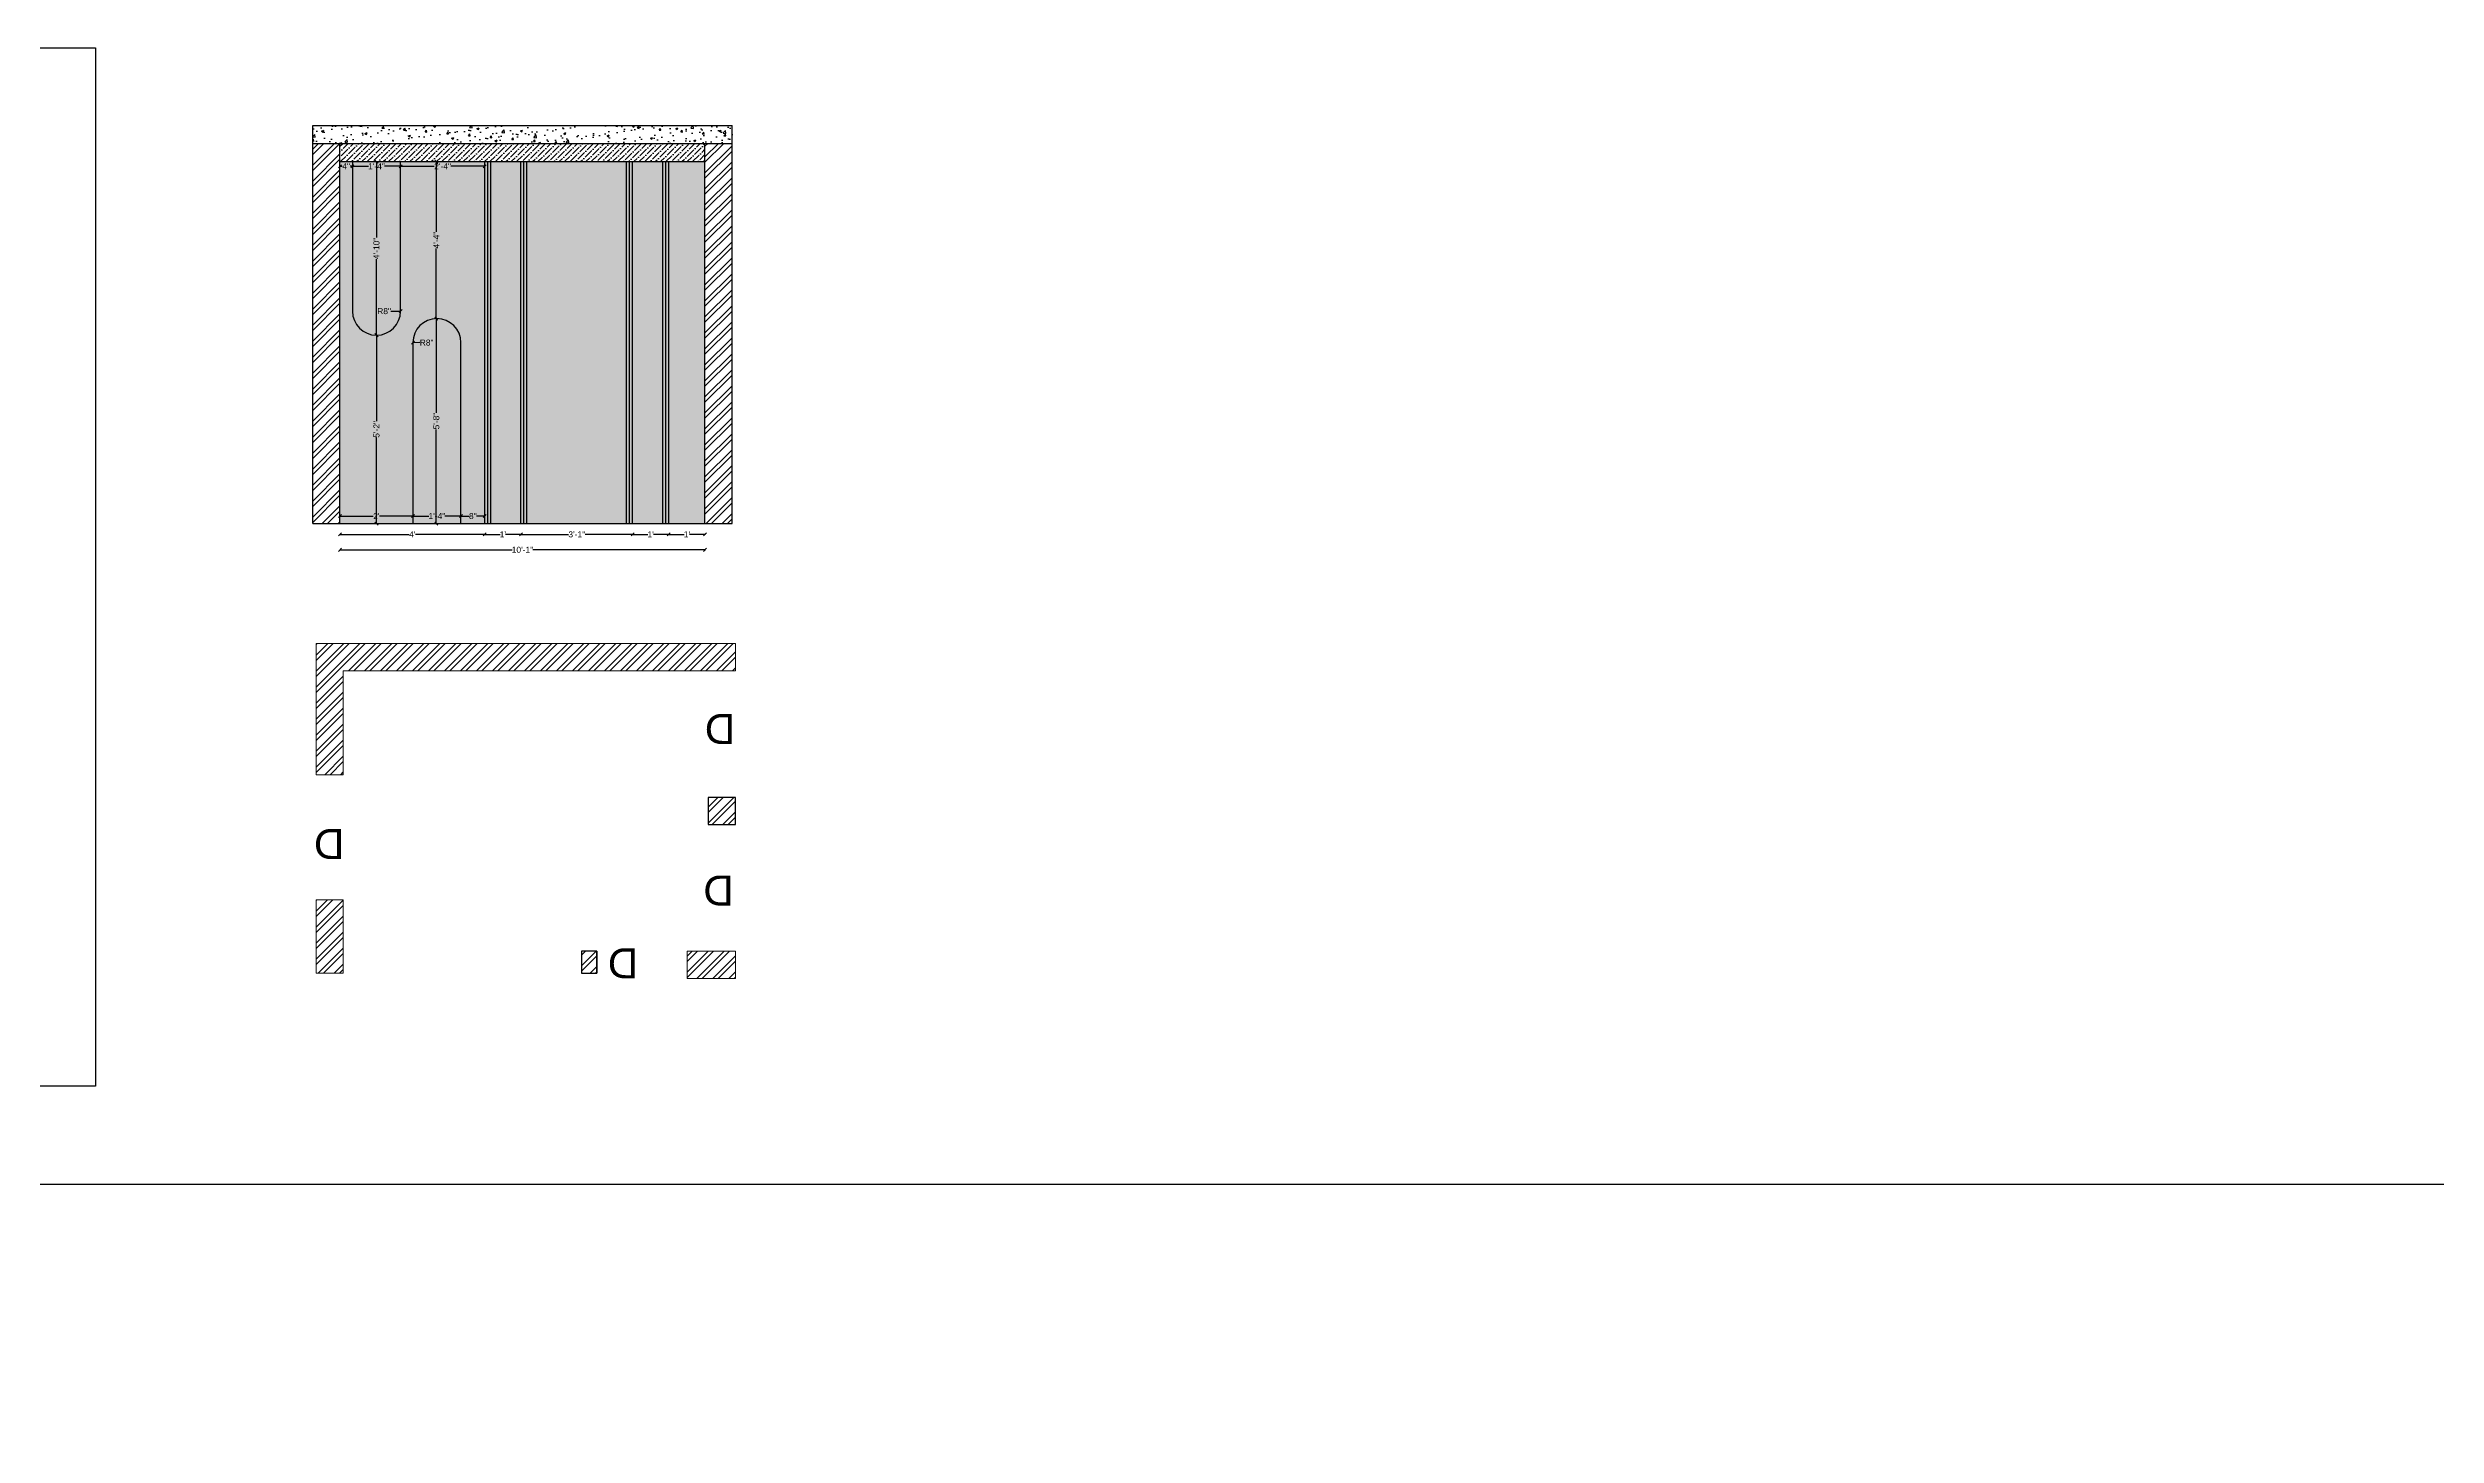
# Model space of a CAD drawing. Header units: inches. Extents: x 213 to 17763, y -4830 to 1802.
# Drawn here: x 13662 to 14454, y -2551 to -2091 of the extents above; entities that cross this region are included whole.
import ezdxf

# ---------------------------------------------------------------- set-up
doc = ezdxf.new("R2010")
doc.units = ezdxf.units.IN
doc.header["$MEASUREMENT"] = 0
doc.layers.add('6.text', color=6, linetype='Continuous')
doc.layers.add('IEL-HATCH-002', color=7, linetype='Continuous')
doc.layers.add('ROD', color=7, linetype='Continuous', lineweight=9)
doc.layers.add('wall', color=3, linetype='Continuous', lineweight=70)
doc.styles.add('Arial', font='arial.ttf', dxfattribs={"height": 10})
doc.styles.add('b.k', font='verdana.ttf')
doc.styles.get("Standard").update_dxf_attribs({"font": 'arial.ttf'})
doc.dimstyles.get("Standard").update_dxf_attribs({"dimtxt": 0.18, "dimasz": 0.18, "dimexe": 0.18, "dimexo": 0.0625, "dimgap": 0.09, "dimtad": 0, "dimtih": 1, "dimtoh": 1, "dimdec": 0, "dimzin": 0, "dimdsep": 46, "dimlunit": 4, "dimtxsty": 'Standard', "dimcen": 0.09, "dimadec": 0, "dimazin": 0, "dimtfac": 1, "dimtdec": 0, "dimtofl": 0, "dimtmove": 0, "dimatfit": 3, "dimfxl": 1, "dimtolj": 1, "dimtzin": 0, "dimarcsym": 0})
doc.dimstyles.new('STANDARD$0', dxfattribs={"dimscale": 0, "dimtxt": 6, "dimasz": 3, "dimexe": 2, "dimexo": 2, "dimgap": 0, "dimtad": 0, "dimtih": 1, "dimtoh": 1, "dimdec": 1, "dimzin": 0, "dimdsep": 46, "dimlunit": 4, "dimtxsty": 'b.k', "dimcen": 2.5, "dimclrd": 256, "dimclre": 256, "dimclrt": 256, "dimadec": 0, "dimazin": 0, "dimtfac": 1, "dimtdec": 1, "dimtofl": 0, "dimtmove": 2, "dimatfit": 2, "dimfxl": 1, "dimfrac": 2, "dimtolj": 1, "dimtzin": 0, "dimlwd": 9, "dimlwe": 9, "dimarcsym": 0})
pattern_1 = [(45, (-604.6155, -75.5035), (-2.6516504, 2.6516504), []), (45, (-602.8477, -75.5035), (-2.6516504, 2.6516504), [])]

# ---------------------------------------------------------------- blocks, each defined once
blk = doc.blocks.new('_Oblique')
at = {"layer": 'wall', "color": 0, "lineweight": -2}
blk.add_line((-0.5, -0.5), (0.5, 0.5), dxfattribs=at)
blk = doc.blocks.new('*D1269')
at = {"color": 1, "lineweight": -2, "transparency": 16777216}
for p, q in [((13758.99, -2252.47), (13758.99, -2252.69)), ((13758.99, -2252.51), (13781.94, -2252.51)), ((13806.99, -2252.51), (13784.04, -2252.51)), ((13806.99, -2252.47), (13806.99, -2252.69))]:
    blk.add_line(p, q, dxfattribs=at)
at = {"layer": 'Defpoints', "color": 0, "transparency": 16777216}
for p in [(13758.99, -2246.14), (13806.99, -2246.14), (13806.99, -2252.51)]:
    blk.add_point(p, dxfattribs=at)
at = {"color": 1, "lineweight": -2, "transparency": 16777216, "rotation": 180}
blk.add_blockref('_Oblique', (13758.99, -2252.51), dxfattribs=at)
at = {"color": 1, "lineweight": -2, "transparency": 16777216}
blk.add_blockref('_Oblique', (13806.99, -2252.51), dxfattribs=at)
at = {"color": 1, "transparency": 16777216, "insert": (13782.99, -2252.51), "char_height": 2, "attachment_point": 5}
blk.add_mtext("\\A1;4'", dxfattribs=at)
blk = doc.blocks.new('*D1270')
at = {"color": 1, "lineweight": -2, "transparency": 16777216}
for p, q in [((13806.99, -2252.47), (13806.99, -2252.69)), ((13806.99, -2252.51), (13812.07, -2252.51)), ((13818.99, -2252.51), (13813.9, -2252.51)), ((13818.99, -2252.47), (13818.99, -2252.69))]:
    blk.add_line(p, q, dxfattribs=at)
at = {"layer": 'Defpoints', "color": 0, "transparency": 16777216}
for p in [(13806.99, -2246.14), (13818.99, -2246.14), (13818.99, -2252.51)]:
    blk.add_point(p, dxfattribs=at)
at = {"color": 1, "lineweight": -2, "transparency": 16777216, "rotation": 180}
blk.add_blockref('_Oblique', (13806.99, -2252.51), dxfattribs=at)
at = {"color": 1, "lineweight": -2, "transparency": 16777216}
blk.add_blockref('_Oblique', (13818.99, -2252.51), dxfattribs=at)
at = {"color": 1, "transparency": 16777216, "insert": (13812.99, -2252.51), "char_height": 2, "attachment_point": 5}
blk.add_mtext("\\A1;1'", dxfattribs=at)
blk = doc.blocks.new('*D1271')
at = {"color": 1, "lineweight": -2, "transparency": 16777216}
for p, q in [((13818.99, -2252.47), (13818.99, -2252.69)), ((13818.99, -2252.51), (13834.74, -2252.51)), ((13855.99, -2252.51), (13840.23, -2252.51)), ((13855.99, -2252.47), (13855.99, -2252.69))]:
    blk.add_line(p, q, dxfattribs=at)
at = {"layer": 'Defpoints', "color": 0, "transparency": 16777216}
for p in [(13818.99, -2246.14), (13855.99, -2246.14), (13855.99, -2252.51)]:
    blk.add_point(p, dxfattribs=at)
at = {"color": 1, "lineweight": -2, "transparency": 16777216, "rotation": 180}
blk.add_blockref('_Oblique', (13818.99, -2252.51), dxfattribs=at)
at = {"color": 1, "lineweight": -2, "transparency": 16777216}
blk.add_blockref('_Oblique', (13855.99, -2252.51), dxfattribs=at)
at = {"color": 1, "transparency": 16777216, "insert": (13837.49, -2252.51), "char_height": 2, "attachment_point": 5}
blk.add_mtext('\\A1;3\'-1"', dxfattribs=at)
blk = doc.blocks.new('*D1272')
at = {"color": 1, "lineweight": -2, "transparency": 16777216}
for p, q in [((13855.99, -2252.47), (13855.99, -2252.69)), ((13855.99, -2252.51), (13861.07, -2252.51)), ((13867.99, -2252.51), (13862.9, -2252.51)), ((13867.99, -2252.47), (13867.99, -2252.69))]:
    blk.add_line(p, q, dxfattribs=at)
at = {"layer": 'Defpoints', "color": 0, "transparency": 16777216}
for p in [(13855.99, -2246.14), (13867.99, -2246.14), (13867.99, -2252.51)]:
    blk.add_point(p, dxfattribs=at)
at = {"color": 1, "lineweight": -2, "transparency": 16777216, "rotation": 180}
blk.add_blockref('_Oblique', (13855.99, -2252.51), dxfattribs=at)
at = {"color": 1, "lineweight": -2, "transparency": 16777216}
blk.add_blockref('_Oblique', (13867.99, -2252.51), dxfattribs=at)
at = {"color": 1, "transparency": 16777216, "insert": (13861.99, -2252.51), "char_height": 2, "attachment_point": 5}
blk.add_mtext("\\A1;1'", dxfattribs=at)
blk = doc.blocks.new('*D1273')
at = {"color": 1, "lineweight": -2, "transparency": 16777216}
for p, q in [((13867.99, -2252.47), (13867.99, -2252.69)), ((13867.99, -2252.51), (13873.07, -2252.51)), ((13879.99, -2252.51), (13874.9, -2252.51)), ((13879.99, -2252.47), (13879.99, -2252.69))]:
    blk.add_line(p, q, dxfattribs=at)
at = {"layer": 'Defpoints', "color": 0, "transparency": 16777216}
for p in [(13867.99, -2246.14), (13879.99, -2246.14), (13879.99, -2252.51)]:
    blk.add_point(p, dxfattribs=at)
at = {"color": 1, "lineweight": -2, "transparency": 16777216, "rotation": 180}
blk.add_blockref('_Oblique', (13867.99, -2252.51), dxfattribs=at)
at = {"color": 1, "lineweight": -2, "transparency": 16777216}
blk.add_blockref('_Oblique', (13879.99, -2252.51), dxfattribs=at)
at = {"color": 1, "transparency": 16777216, "insert": (13873.99, -2252.51), "char_height": 2, "attachment_point": 5}
blk.add_mtext("\\A1;1'", dxfattribs=at)
blk = doc.blocks.new('*D1274')
at = {"color": 1, "lineweight": -2, "transparency": 16777216}
for p, q in [((13790.98, -2180.96), (13790.76, -2180.96)), ((13790.94, -2180.96), (13790.94, -2212.19)), ((13790.94, -2248.92), (13790.94, -2217.69)), ((13790.98, -2248.92), (13790.76, -2248.92))]:
    blk.add_line(p, q, dxfattribs=at)
at = {"layer": 'Defpoints', "color": 0, "transparency": 16777216}
for p in [(13791.13, -2180.96), (13790.94, -2248.92), (13791.13, -2248.92)]:
    blk.add_point(p, dxfattribs=at)
at = {"color": 1, "lineweight": -2, "transparency": 16777216}
for p, rotation in [((13790.94, -2180.96), 90), ((13790.94, -2248.92), 270)]:
    blk.add_blockref('_Oblique', p, dxfattribs=dict(at, rotation=rotation))
at = {"color": 1, "transparency": 16777216, "insert": (13790.94, -2214.94), "char_height": 2, "attachment_point": 5, "rotation": 90}
blk.add_mtext('\\A1;5\'-8"', dxfattribs=at)
blk = doc.blocks.new('*D1275')
at = {"color": 1, "lineweight": -2, "transparency": 16777216}
for p, q in [((13790.98, -2128.92), (13790.76, -2128.92)), ((13790.94, -2128.92), (13790.94, -2152.15)), ((13790.94, -2180.96), (13790.94, -2157.73)), ((13790.94, -2180.96), (13790.76, -2180.96))]:
    blk.add_line(p, q, dxfattribs=at)
at = {"layer": 'Defpoints', "color": 0, "transparency": 16777216}
for p in [(13790.94, -2128.92), (13794.64, -2128.92), (13790.94, -2180.96)]:
    blk.add_point(p, dxfattribs=at)
at = {"color": 1, "lineweight": -2, "transparency": 16777216}
for p, rotation in [((13790.94, -2128.92), 90), ((13790.94, -2180.96), 270)]:
    blk.add_blockref('_Oblique', p, dxfattribs=dict(at, rotation=rotation))
at = {"color": 1, "transparency": 16777216, "insert": (13790.94, -2154.94), "char_height": 2, "attachment_point": 5, "rotation": 90}
blk.add_mtext('\\A1;4\'-4"', dxfattribs=at)
blk = doc.blocks.new('*D1276')
at = {"color": 1, "lineweight": -2, "transparency": 16777216}
for p, q in [((13771.12, -2186.46), (13771.3, -2186.46)), ((13771.12, -2186.46), (13771.12, -2214.94)), ((13771.12, -2248.92), (13771.12, -2220.44)), ((13771.12, -2248.92), (13771.3, -2248.92))]:
    blk.add_line(p, q, dxfattribs=at)
at = {"layer": 'Defpoints', "color": 0, "transparency": 16777216}
for p in [(13771.12, -2186.46), (13771.12, -2248.92), (13771.12, -2248.92)]:
    blk.add_point(p, dxfattribs=at)
at = {"color": 1, "lineweight": -2, "transparency": 16777216}
for p, rotation in [((13771.12, -2186.46), 90), ((13771.12, -2248.92), 270)]:
    blk.add_blockref('_Oblique', p, dxfattribs=dict(at, rotation=rotation))
at = {"color": 1, "transparency": 16777216, "insert": (13771.12, -2217.69), "char_height": 2, "attachment_point": 5, "rotation": 90}
blk.add_mtext('\\A1;5\'-2"', dxfattribs=at)
blk = doc.blocks.new('*D1277')
at = {"color": 1, "lineweight": -2, "transparency": 16777216}
for p, q in [((13771.12, -2128.92), (13771.3, -2128.92)), ((13771.12, -2128.92), (13771.12, -2154.13)), ((13771.12, -2186.46), (13771.12, -2161.26)), ((13771.12, -2186.46), (13771.3, -2186.46))]:
    blk.add_line(p, q, dxfattribs=at)
at = {"layer": 'Defpoints', "color": 0, "transparency": 16777216}
for p in [(13771.12, -2128.92), (13771.12, -2128.92), (13771.12, -2186.46)]:
    blk.add_point(p, dxfattribs=at)
at = {"color": 1, "lineweight": -2, "transparency": 16777216}
for p, rotation in [((13771.12, -2128.92), 90), ((13771.12, -2186.46), 270)]:
    blk.add_blockref('_Oblique', p, dxfattribs=dict(at, rotation=rotation))
at = {"color": 1, "transparency": 16777216, "insert": (13771.12, -2157.69), "char_height": 2, "attachment_point": 5, "rotation": 90}
blk.add_mtext('\\A1;4\'-10"', dxfattribs=at)
blk = doc.blocks.new('*D1278')
at = {"color": 1, "lineweight": -2, "transparency": 16777216}
for p, q in [((13758.99, -2257.59), (13758.99, -2257.81)), ((13758.99, -2257.63), (13816.06, -2257.63)), ((13879.99, -2257.63), (13822.92, -2257.63)), ((13879.99, -2257.59), (13879.99, -2257.81))]:
    blk.add_line(p, q, dxfattribs=at)
at = {"layer": 'Defpoints', "color": 0, "transparency": 16777216}
for p in [(13758.99, -2248.92), (13879.99, -2248.92), (13879.99, -2257.63)]:
    blk.add_point(p, dxfattribs=at)
at = {"color": 1, "lineweight": -2, "transparency": 16777216, "rotation": 180}
blk.add_blockref('_Oblique', (13758.99, -2257.63), dxfattribs=at)
at = {"color": 1, "lineweight": -2, "transparency": 16777216}
blk.add_blockref('_Oblique', (13879.99, -2257.63), dxfattribs=at)
at = {"color": 1, "transparency": 16777216, "insert": (13819.49, -2257.63), "char_height": 2, "attachment_point": 5}
blk.add_mtext('\\A1;10\'-1"', dxfattribs=at)
blk = doc.blocks.new('*D1279')
at = {"color": 1, "lineweight": -2, "transparency": 16777216}
blk.add_line((13775.84, -2178.49), (13779.08, -2178.48), dxfattribs=at)
blk.add_arc((13771.12, -2178.51), 7.96, 0.44992, 1.4825, dxfattribs=at)
at = {"layer": 'Defpoints', "color": 0, "transparency": 16777216}
for p in [(13771.12, -2178.51), (13779.08, -2178.48)]:
    blk.add_point(p, dxfattribs=at)
at = {"color": 1, "lineweight": -2, "transparency": 16777216, "rotation": 0.1867254566114121}
blk.add_blockref('_Oblique', (13779.08, -2178.48), dxfattribs=at)
at = {"color": 1, "transparency": 16777216, "insert": (13773.64, -2178.5), "char_height": 2, "attachment_point": 5, "rotation": 0.18673}
blk.add_mtext('\\A1;R8"', dxfattribs=at)
blk = doc.blocks.new('*D1280')
at = {"color": 1, "lineweight": -2, "transparency": 16777216}
blk.add_line((13785.53, -2188.94), (13783.17, -2188.95), dxfattribs=at)
blk.add_arc((13791.13, -2188.92), 7.96, 180, 181.50717, dxfattribs=at)
at = {"layer": 'Defpoints', "color": 0, "transparency": 16777216}
for p in [(13783.17, -2188.95), (13791.13, -2188.92)]:
    blk.add_point(p, dxfattribs=at)
at = {"color": 1, "lineweight": -2, "transparency": 16777216, "rotation": 180.2113937648257}
blk.add_blockref('_Oblique', (13783.17, -2188.95), dxfattribs=at)
at = {"color": 1, "transparency": 16777216, "insert": (13787.73, -2188.93), "char_height": 2, "attachment_point": 5, "rotation": 0.21139}
blk.add_mtext('\\A1;R8"', dxfattribs=at)
blk = doc.blocks.new('*D1281')
at = {"color": 1, "lineweight": -2, "transparency": 16777216}
for p, q in [((13783.17, -2246.48), (13783.17, -2246.26)), ((13783.17, -2246.44), (13788.48, -2246.44)), ((13799.09, -2246.44), (13793.78, -2246.44)), ((13799.09, -2246.48), (13799.09, -2246.26))]:
    blk.add_line(p, q, dxfattribs=at)
at = {"layer": 'Defpoints', "color": 0, "transparency": 16777216}
for p in [(13799.09, -2246.44), (13783.17, -2248.92), (13799.09, -2248.92)]:
    blk.add_point(p, dxfattribs=at)
at = {"color": 1, "lineweight": -2, "transparency": 16777216, "rotation": 180}
blk.add_blockref('_Oblique', (13783.17, -2246.44), dxfattribs=at)
at = {"color": 1, "lineweight": -2, "transparency": 16777216}
blk.add_blockref('_Oblique', (13799.09, -2246.44), dxfattribs=at)
at = {"color": 1, "transparency": 16777216, "insert": (13791.13, -2246.44), "char_height": 2, "attachment_point": 5}
blk.add_mtext('\\A1;1\'-4"', dxfattribs=at)
blk = doc.blocks.new('*D1282')
at = {"color": 1, "lineweight": -2, "transparency": 16777216}
for p, q in [((13799.09, -2246.44), (13799.09, -2246.26)), ((13799.09, -2246.44), (13801.8, -2246.44)), ((13806.99, -2246.44), (13804.28, -2246.44)), ((13806.99, -2246.44), (13806.99, -2246.26))]:
    blk.add_line(p, q, dxfattribs=at)
at = {"layer": 'Defpoints', "color": 0, "transparency": 16777216}
for p in [(13799.09, -2246.44), (13806.99, -2246.44), (13806.99, -2246.44)]:
    blk.add_point(p, dxfattribs=at)
at = {"color": 1, "lineweight": -2, "transparency": 16777216, "rotation": 180}
blk.add_blockref('_Oblique', (13799.09, -2246.44), dxfattribs=at)
at = {"color": 1, "lineweight": -2, "transparency": 16777216}
blk.add_blockref('_Oblique', (13806.99, -2246.44), dxfattribs=at)
at = {"color": 1, "transparency": 16777216, "insert": (13803.04, -2246.44), "char_height": 2, "attachment_point": 5}
blk.add_mtext('\\A1;8"', dxfattribs=at)
blk = doc.blocks.new('*D1283')
at = {"color": 1, "lineweight": -2, "transparency": 16777216}
for p, q in [((13758.99, -2246.44), (13758.99, -2246.26)), ((13758.99, -2246.44), (13770.05, -2246.44)), ((13783.17, -2246.44), (13772.11, -2246.44)), ((13783.17, -2246.44), (13783.17, -2246.26))]:
    blk.add_line(p, q, dxfattribs=at)
at = {"layer": 'Defpoints', "color": 0, "transparency": 16777216}
for p in [(13758.99, -2246.44), (13758.99, -2246.44), (13783.17, -2246.44)]:
    blk.add_point(p, dxfattribs=at)
at = {"color": 1, "lineweight": -2, "transparency": 16777216, "rotation": 180}
blk.add_blockref('_Oblique', (13758.99, -2246.44), dxfattribs=at)
at = {"color": 1, "lineweight": -2, "transparency": 16777216}
blk.add_blockref('_Oblique', (13783.17, -2246.44), dxfattribs=at)
at = {"color": 1, "transparency": 16777216, "insert": (13771.08, -2246.44), "char_height": 2, "attachment_point": 5}
blk.add_mtext("\\A1;2'", dxfattribs=at)
blk = doc.blocks.new('*D1284')
at = {"color": 1, "lineweight": -2, "transparency": 16777216}
for p, q in [((13758.99, -2130.4), (13758.99, -2130.62)), ((13758.99, -2130.44), (13759.79, -2130.44)), ((13763.16, -2130.44), (13762.35, -2130.44)), ((13763.16, -2130.4), (13763.16, -2130.62))]:
    blk.add_line(p, q, dxfattribs=at)
at = {"layer": 'Defpoints', "color": 0, "transparency": 16777216}
for p in [(13758.99, -2128.92), (13763.16, -2128.92), (13758.99, -2130.44)]:
    blk.add_point(p, dxfattribs=at)
at = {"color": 1, "lineweight": -2, "transparency": 16777216, "rotation": 180}
blk.add_blockref('_Oblique', (13758.99, -2130.44), dxfattribs=at)
at = {"color": 1, "lineweight": -2, "transparency": 16777216}
blk.add_blockref('_Oblique', (13763.16, -2130.44), dxfattribs=at)
at = {"color": 1, "transparency": 16777216, "insert": (13761.07, -2130.44), "char_height": 2, "attachment_point": 5}
blk.add_mtext('\\A1;4"', dxfattribs=at)
blk = doc.blocks.new('*D1285')
at = {"color": 1, "lineweight": -2, "transparency": 16777216}
for p, q in [((13763.16, -2130.4), (13763.16, -2130.62)), ((13763.16, -2130.44), (13768.46, -2130.44)), ((13779.08, -2130.44), (13773.77, -2130.44)), ((13779.08, -2130.44), (13779.08, -2130.26))]:
    blk.add_line(p, q, dxfattribs=at)
at = {"layer": 'Defpoints', "color": 0, "transparency": 16777216}
for p in [(13763.16, -2128.92), (13779.08, -2130.44), (13779.08, -2130.44)]:
    blk.add_point(p, dxfattribs=at)
at = {"color": 1, "lineweight": -2, "transparency": 16777216, "rotation": 180}
blk.add_blockref('_Oblique', (13763.16, -2130.44), dxfattribs=at)
at = {"color": 1, "lineweight": -2, "transparency": 16777216}
blk.add_blockref('_Oblique', (13779.08, -2130.44), dxfattribs=at)
at = {"color": 1, "transparency": 16777216, "insert": (13771.12, -2130.44), "char_height": 2, "attachment_point": 5}
blk.add_mtext('\\A1;1\'-4"', dxfattribs=at)
blk = doc.blocks.new('*D1286')
at = {"color": 1, "lineweight": -2, "transparency": 16777216}
for p, q in [((13779.08, -2130.44), (13779.08, -2130.26)), ((13779.08, -2130.44), (13790.27, -2130.44)), ((13806.99, -2130.44), (13795.8, -2130.44)), ((13806.99, -2130.44), (13806.99, -2130.26))]:
    blk.add_line(p, q, dxfattribs=at)
at = {"layer": 'Defpoints', "color": 0, "transparency": 16777216}
for p in [(13779.08, -2130.44), (13806.99, -2130.44), (13806.99, -2130.44)]:
    blk.add_point(p, dxfattribs=at)
at = {"color": 1, "lineweight": -2, "transparency": 16777216, "rotation": 180}
blk.add_blockref('_Oblique', (13779.08, -2130.44), dxfattribs=at)
at = {"color": 1, "lineweight": -2, "transparency": 16777216}
blk.add_blockref('_Oblique', (13806.99, -2130.44), dxfattribs=at)
at = {"color": 1, "transparency": 16777216, "insert": (13793.03, -2130.44), "char_height": 2, "attachment_point": 5}
blk.add_mtext('\\A1;2\'-4"', dxfattribs=at)

msp = doc.modelspace()

# ---------------------------------------------------------------- hatches: boundary and pattern name
at = {"layer": 'IEL-HATCH-002', "true_color": 0xc7c8ca, "transparency": 33554687}
h = msp.add_hatch(dxfattribs=at)
h.set_pattern_fill('AR-CONC', color=9)
h.set_pattern_definition([(50, (-604.6155, -75.5035), (7.1726018, -0.6275213), [0.75, -8.25]), (355, (-604.6155, -75.5035), (-1.3875133, 7.5219213), [0.6, -6.6]), (100.451444, (-604.018, -75.556), (5.7850885, 6.8944), [0.637402, -7.011421]), (46.1842, (-604.6155, -73.5035), (10.6724133, -1.655193), [1.125, -12.375]), (96.635635, (-603.726, -73.641), (9.3466195, 9.741186), [0.9561034, -10.517138]), (351.18416, (-604.615, -73.504), (9.3466195, 9.741186), [0.9, -9.9]), (21, (-603.6155, -74.0035), (5.9690705, -4.026189), [0.75, -8.25]), (326, (-603.6155, -74.0035), (2.4331533, 7.2515005), [0.6, -6.6]), (71.451445, (-603.118, -74.339), (8.4022238, 3.2253115), [0.637402, -7.011421]), (37.5, (-604.6155, -75.5035), (0.12159855, 3.32893854), [0, -6.52, 0, -6.7, 0, -6.625]), (7.5, (-604.6155, -75.5035), (2.6306954, 3.9441171), [0, -3.82, 0, -6.37, 0, -2.525]), (327.5, (-606.8455, -75.5035), (5.33822436, -0.2255487), [0, -2.5, 0, -7.8, 0, -10.35]), (317.5, (-607.8455, -75.5035), (5.8318617, 1.0010498), [0, -3.25, 0, -5.18, 0, -7.35])])
h.paths.add_polyline_path([(13888.99, -2116.92), (13749.99, -2116.92), (13749.99, -2122.92), (13888.99, -2122.92)])
at = {"layer": 'IEL-HATCH-002', "true_color": 0xf27172, "transparency": 33554687}
h = msp.add_hatch(dxfattribs=at)
h.set_pattern_fill('ANSI32', color=11, scale=10)
h.set_pattern_definition([(45, (-604.6155, -49.7547), (-2.6516504, 2.6516504), []), (45, (-602.8477, -49.7547), (-2.6516504, 2.6516504), [])])
h.paths.add_polyline_path([(13758.99, -2122.92), (13749.99, -2122.92), (13749.99, -2248.92), (13758.99, -2248.92)])
h.paths.add_polyline_path([(13888.99, -2122.92), (13879.99, -2122.92), (13879.99, -2248.92), (13888.99, -2248.92)])
at = {"layer": 'IEL-HATCH-002', "true_color": 0xd7ebd2, "transparency": 33554687}
h = msp.add_hatch(dxfattribs=at)
h.set_pattern_fill('ANSI36', color=254, scale=10)
h.set_pattern_definition([(45, (-604.6155, -75.5035), (0.66291261, 2.43067956), [3.125, -0.625, 0, -0.625])])
h.paths.add_polyline_path([(13879.99, -2122.92), (13758.99, -2122.92), (13758.99, -2128.92), (13879.99, -2128.92)])
at = {"layer": 'IEL-HATCH-002', "true_color": 0xf3ece7, "transparency": 33554687}
h = msp.add_hatch(color=7, dxfattribs=at)
h.dxf.hatch_style = 1
h.paths.add_polyline_path([(13806.99, -2128.92), (13779.08, -2128.92), (13779.08, -2178.51, -1), (13763.16, -2178.51), (13763.16, -2128.92), (13758.99, -2128.92), (13758.99, -2248.92), (13783.17, -2248.92), (13783.17, -2188.92, -1), (13799.09, -2188.92), (13799.09, -2248.92), (13806.99, -2248.92)])
at = {"layer": 'IEL-HATCH-002', "true_color": 0xf0e7e0, "transparency": 33554687}
h = msp.add_hatch(color=254, dxfattribs=at)
h.dxf.hatch_style = 1
h.paths.add_polyline_path([(13779.08, -2128.92), (13763.16, -2128.92), (13763.16, -2178.51, 1), (13779.08, -2178.51)])
h.paths.add_polyline_path([(13799.09, -2188.92, 1), (13783.17, -2188.92), (13783.17, -2248.92), (13799.09, -2248.92)])
h.paths.add_polyline_path([(13793.02, -2218.22), (13793.02, -2211.65), (13788.9, -2211.65), (13788.9, -2218.22)], flags=24)
h = msp.add_hatch(color=254, dxfattribs=at)
h.dxf.hatch_style = 1
h.paths.add_polyline_path([(13818.99, -2128.92), (13806.99, -2128.92), (13806.99, -2248.92), (13818.99, -2248.92)])
h.paths.add_polyline_path([(13867.99, -2128.92), (13855.99, -2128.92), (13855.99, -2248.92), (13867.99, -2248.92)])
h.paths.add_polyline_path([(13879.99, -2128.92), (13867.99, -2128.92), (13867.99, -2248.92), (13879.99, -2248.92)])
at = {"layer": 'IEL-HATCH-002', "true_color": 0xbb9577, "transparency": 33554687}
h = msp.add_hatch(color=33, dxfattribs=at)
h.dxf.hatch_style = 1
h.paths.add_polyline_path([(13855.99, -2128.92), (13818.99, -2128.92), (13818.99, -2248.92), (13855.99, -2248.92)])
at = {"layer": 'IEL-HATCH-002', "true_color": 0xf27172, "transparency": 33554687}
h = msp.add_hatch(dxfattribs=at)
h.set_pattern_fill('ANSI32', color=11, scale=10)
h.set_pattern_definition(pattern_1)
h.paths.add_polyline_path([(13760.1, -2297.74), (13890.1, -2297.74), (13890.1, -2288.74), (13751.1, -2288.74), (13751.1, -2332.19), (13760.1, -2332.19)])
h.paths.add_polyline_path([(13760.1, -2373.69), (13751.1, -2373.69), (13751.1, -2390.74), (13751.1, -2398.02), (13760.1, -2398.02)])
h.paths.add_polyline_path([(13844.1, -2390.74), (13839.1, -2390.74), (13839.1, -2398.02), (13844.1, -2398.02)])
h.paths.add_polyline_path([(13881.1, -2390.74), (13874.1, -2390.74), (13874.1, -2399.74), (13881.1, -2399.74)])
h.paths.add_polyline_path([(13890.1, -2390.74), (13882.1, -2390.74), (13881.1, -2390.74), (13881.1, -2399.74), (13890.1, -2399.74)])
h = msp.add_hatch(dxfattribs=at)
h.set_pattern_fill('ANSI32', color=11, scale=10)
h.set_pattern_definition(pattern_1)
h.paths.add_polyline_path([(13890.1, -2339.74), (13881.1, -2339.74), (13881.1, -2348.74), (13890.1, -2348.74)])

# ---------------------------------------------------------------- linework, layer by layer
for p, q in [((13749.99, -2248.92), (13749.99, -2116.92)), ((13749.99, -2116.92), (13888.99, -2116.92)), ((13888.99, -2248.92), (13888.99, -2116.92)), ((13749.99, -2122.92), (13888.99, -2122.92)), ((13758.99, -2248.92), (13758.99, -2122.92)), ((13758.99, -2128.92), (13879.99, -2128.92)), ((13806.99, -2248.92), (13806.99, -2128.92)), ((13818.99, -2248.92), (13818.99, -2128.92)), ((13855.99, -2248.92), (13855.99, -2128.92)), ((13867.99, -2248.92), (13867.99, -2128.92)), ((13879.99, -2248.92), (13879.99, -2122.92)), ((13749.99, -2248.92), (13888.99, -2248.92))]:
    msp.add_line(p, q)
at = {"color": 41, "true_color": 0xf4ee51}
for p, q in [((13807.99, -2248.92), (13807.99, -2128.92)), ((13808.99, -2248.92), (13808.99, -2128.92)), ((13865.99, -2248.92), (13865.99, -2128.92)), ((13866.99, -2248.92), (13866.99, -2128.92))]:
    msp.add_line(p, q, dxfattribs=at)
at = {"color": 51, "true_color": 0xf7f281}
for p, q in [((13819.99, -2248.92), (13819.99, -2128.92)), ((13820.99, -2248.92), (13820.99, -2128.92)), ((13853.99, -2248.92), (13853.99, -2128.92)), ((13854.99, -2248.92), (13854.99, -2128.92))]:
    msp.add_line(p, q, dxfattribs=at)
for points in [[(13146.58, -2091.17), (13677.94, -2091.17), (13677.94, -2435.48), (13146.58, -2435.48)], [(13890.1, -2348.74), (13890.1, -2339.74), (13881.1, -2339.74), (13881.1, -2348.74)], [(10883.5, -2468), (15562, -2468), (15562, -4830), (10883.5, -4830)]]:
    msp.add_lwpolyline(points, close=True)
for points in [[(13763.16, -2128.92), (13763.16, -2178.51, 1), (13779.08, -2178.51), (13779.08, -2128.92)], [(13799.09, -2248.92), (13799.09, -2188.92, 1), (13783.17, -2188.92), (13783.17, -2248.92)]]:
    msp.add_lwpolyline(points, format="xyb")
msp.add_lwpolyline([(13844.1, -2390.74), (13839.1, -2390.74), (13839.1, -2398.02), (13844.1, -2398.02), (13844.1, -2390.74), (13844.1, -2398.02)])
at = {"layer": 'ROD'}
for points in [[(13890.1, -2288.74), (13751.1, -2288.74), (13751.1, -2332.19), (13760.1, -2332.19), (13760.1, -2297.74), (13890.1, -2297.74)], [(13760.1, -2398.02), (13760.1, -2373.69), (13751.1, -2373.69), (13751.1, -2398.02)], [(13890.1, -2390.74), (13882.1, -2390.74), (13874.1, -2390.74), (13874.1, -2399.74), (13890.1, -2399.74)]]:
    msp.add_lwpolyline(points, close=True, dxfattribs=at)

# ---------------------------------------------------------------- texts
at = {"layer": '6.text', "char_height": 10, "attachment_point": 1, "rotation": 180, "style": 'Arial'}
for insert in [(13890.02, -2322.05), (13760.47, -2360.19), (13889.54, -2375.62), (13857.88, -2399.74)]:
    msp.add_mtext_dynamic_manual_height_columns('D', width=9, gutter_width=45, heights=[0], dxfattribs=dict(at, insert=insert))

# ---------------------------------------------------------------- dimensions: what is measured, and where the dimension line sits
for base, p1, p2, picture, middle in [((13758.99, -2130.44), (13763.16, -2128.92), (13758.99, -2128.92), '*D1284', (13761.07, -2130.44)), ((13779.08, -2130.44), (13763.16, -2128.92), (13779.08, -2130.44), '*D1285', (13771.12, -2130.44)), ((13806.99, -2130.44), (13779.08, -2130.44), (13806.99, -2130.44), '*D1286', (13793.03, -2130.44)), ((13758.99, -2246.44), (13783.17, -2246.44), (13758.99, -2246.44), '*D1283', (13771.08, -2246.44)), ((13806.99, -2252.51), (13758.99, -2246.14), (13806.99, -2246.14), '*D1269', (13782.99, -2252.51)), ((13799.09, -2246.44), (13783.17, -2248.92), (13799.09, -2248.92), '*D1281', (13791.13, -2246.44)), ((13806.99, -2246.44), (13799.09, -2246.44), (13806.99, -2246.44), '*D1282', (13803.04, -2246.44)), ((13818.99, -2252.51), (13806.99, -2246.14), (13818.99, -2246.14), '*D1270', (13812.99, -2252.51)), ((13855.99, -2252.51), (13818.99, -2246.14), (13855.99, -2246.14), '*D1271', (13837.49, -2252.51)), ((13867.99, -2252.51), (13855.99, -2246.14), (13867.99, -2246.14), '*D1272', (13861.99, -2252.51)), ((13879.99, -2252.51), (13867.99, -2246.14), (13879.99, -2246.14), '*D1273', (13873.99, -2252.51)), ((13879.99, -2257.63), (13758.99, -2248.92), (13879.99, -2248.92), '*D1278', (13819.49, -2257.63))]:
    dim = msp.add_linear_dim(base=base, p1=p1, p2=p2, dimstyle='STANDARD$0', override={"dimscale": 1, "dimtxt": 2, "dimasz": 1, "dimexe": 0.18, "dimexo": 0.0625, "dimgap": 0.09, "dimtih": 0, "dimtoh": 0, "dimdec": 0, "dimtxsty": 'Standard', "dimblk": 'Oblique', "dimcen": 0.09, "dimclrd": 1, "dimclre": 1, "dimclrt": 1, "dimtdec": 0, "dimtmove": 1, "dimatfit": 3, "dimldrblk": 'Oblique', "dimfxl": 0.03937, "dimfxlon": 1, "dimfrac": 0, "dimlwd": 65534, "dimlwe": 65534, "dimarcsym": 1})
    dim.commit()
    dim.dimension.update_dxf_attribs({"geometry": picture, "text_midpoint": middle})
for base, p1, p2, picture, middle in [((13771.12, -2128.92), (13771.12, -2186.46), (13771.12, -2128.92), '*D1277', (13771.12, -2157.69)), ((13790.94, -2128.92), (13790.94, -2180.96), (13794.64, -2128.92), '*D1275', (13790.94, -2154.94)), ((13790.94, -2248.92), (13791.13, -2180.96), (13791.13, -2248.92), '*D1274', (13790.94, -2214.94)), ((13771.12, -2248.92), (13771.12, -2186.46), (13771.12, -2248.92), '*D1276', (13771.12, -2217.69))]:
    dim = msp.add_linear_dim(base=base, p1=p1, p2=p2, angle=90, dimstyle='STANDARD$0', override={"dimscale": 1, "dimtxt": 2, "dimasz": 1, "dimexe": 0.18, "dimexo": 0.0625, "dimgap": 0.09, "dimtih": 0, "dimtoh": 0, "dimdec": 0, "dimtxsty": 'Standard', "dimblk": 'Oblique', "dimcen": 0.09, "dimclrd": 1, "dimclre": 1, "dimclrt": 1, "dimtdec": 0, "dimtmove": 1, "dimatfit": 3, "dimldrblk": 'Oblique', "dimfxl": 0.03937, "dimfxlon": 1, "dimfrac": 0, "dimlwd": 65534, "dimlwe": 65534, "dimarcsym": 1})
    dim.commit()
    dim.dimension.update_dxf_attribs({"geometry": picture, "text_midpoint": middle})
for center, mpoint, picture, middle in [((13771.12, -2178.51), (13779.08, -2178.48), '*D1279', (13773.64, -2178.5)), ((13791.13, -2188.92), (13783.17, -2188.95), '*D1280', (13787.73, -2188.93))]:
    dim = msp.add_radius_dim(center=center, mpoint=mpoint, dimstyle='Standard', override={"dimtxt": 2, "dimasz": 1, "dimtih": 0, "dimtoh": 0, "dimblk": 'Oblique', "dimclrd": 1, "dimclre": 1, "dimclrt": 1, "dimtmove": 1, "dimldrblk": 'Oblique', "dimfxl": 0.03937, "dimfxlon": 1, "dimarcsym": 1})
    dim.commit()
    dim.dimension.update_dxf_attribs({"geometry": picture, "text_midpoint": middle, "dimtype": 164})

doc.saveas('drawing.dxf')
